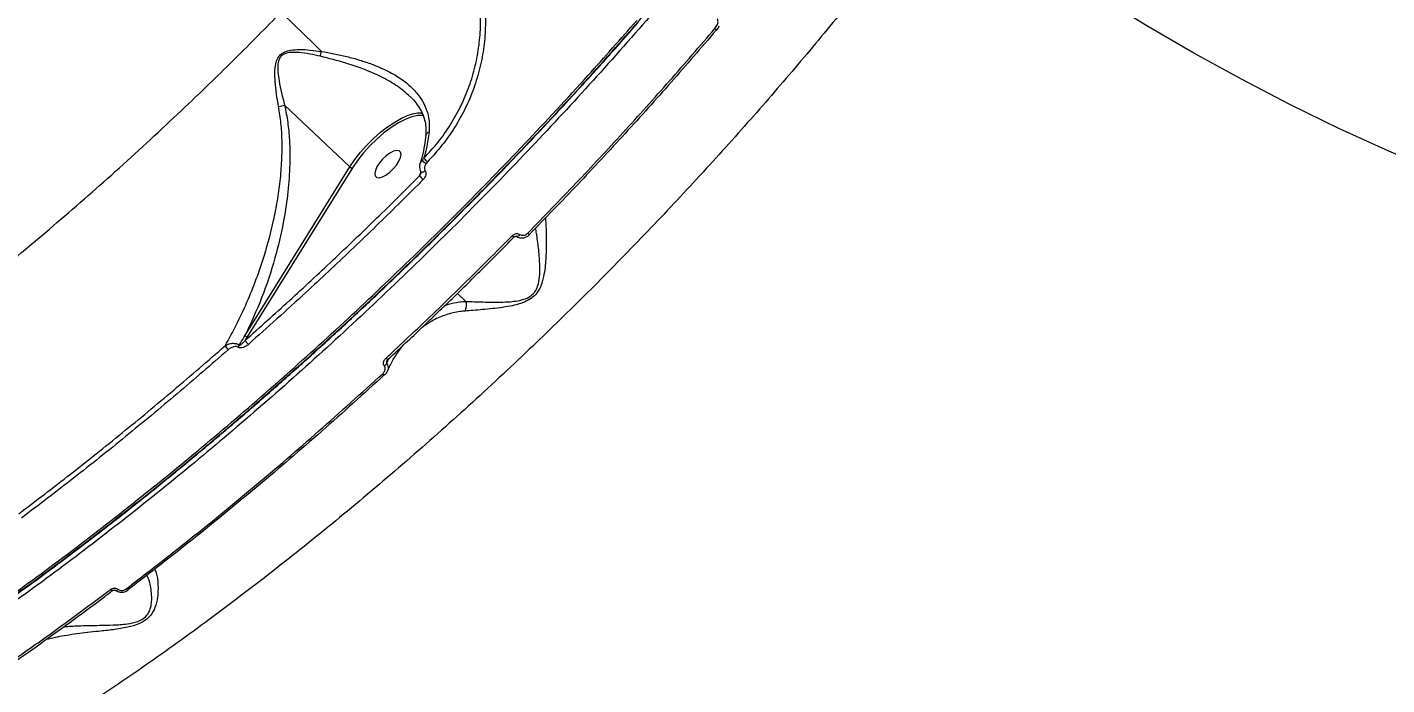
# Model space of a CAD drawing. Header units: millimetres. Extents: x -7151 to 6134, y -5040 to 5562.
# Drawn here: x -2602.9 to -2254, y -1178.3 to -1009.5 of the extents above; entities that cross this region are included whole.
import ezdxf

# ---------------------------------------------------------------- set-up
doc = ezdxf.new("R2010")
doc.units = ezdxf.units.MM
for name, color, linetype in [('DIKOM_ОБЪЕКТ', 7, 'Continuous'), ('DIKOM_РАЗМЕР_ЗОНА', 7, 'Continuous'), ('DIKOM_РАЗМЕР_ОБЪЕКТА', 7, 'Continuous')]:
    doc.layers.add(name, color=color, linetype=linetype)
doc.styles.add('style1', font='arial.ttf', dxfattribs={"width": 0.8})
doc.dimstyles.new('1-50', dxfattribs={"dimtxt": 300, "dimasz": 200, "dimexe": 100, "dimexo": 0, "dimgap": 100, "dimtad": 1, "dimtxsty": 'style1', "dimcen": 200, "dimclrd": 7, "dimclre": 7, "dimclrt": 7, "dimadec": 1, "dimazin": 2, "dimtfac": 1, "dimtmove": 0, "dimatfit": 2, "dimfxl": 0, "dimlwd": 25, "dimlwe": 18, "dimarcsym": 0})

# ---------------------------------------------------------------- blocks, each defined once
blk = doc.blocks.new('*D0')
at = {"layer": 'Defpoints', "color": 0, "transparency": 16777216}
for p in [(4133.55, 168.74), (-4567.47, -1241.13), (4133.55, -4153.12)]:
    blk.add_point(p, dxfattribs=at)
at = {"layer": 'DIKOM_РАЗМЕР_ОБЪЕКТА', "color": 7, "lineweight": 18, "transparency": 16777216}
for p, q in [((4133.55, 168.74), (4133.55, -4253.12)), ((-4567.47, -1241.13), (-4567.47, -4253.12))]:
    blk.add_line(p, q, dxfattribs=at)
at = {"layer": 'DIKOM_РАЗМЕР_ОБЪЕКТА', "color": 7, "lineweight": 25, "transparency": 16777216}
blk.add_line((-4367.47, -4153.12), (3933.55, -4153.12), dxfattribs=at)
at = {"layer": 'DIKOM_РАЗМЕР_ОБЪЕКТА', "color": 7, "transparency": 16777216}
for points in [[(-4367.47, -4119.79), (-4367.47, -4186.45), (-4567.47, -4153.12)], [(3933.55, -4119.79), (3933.55, -4186.45), (4133.55, -4153.12)]]:
    blk.add_solid(points, dxfattribs=at)
at = {"layer": 'DIKOM_РАЗМЕР_ОБЪЕКТА', "color": 7, "transparency": 16777216, "insert": (150.61, -3899.95), "char_height": 300, "attachment_point": 5, "style": 'style1'}
blk.add_mtext('8700', dxfattribs=at)
blk = doc.blocks.new('*D1')
at = {"layer": 'Defpoints', "color": 0, "transparency": 16777216}
for p in [(-2392.45, 3674.75), (-6010.84, -1738.88), (-3202.89, -1738.88)]:
    blk.add_point(p, dxfattribs=at)
at = {"layer": 'DIKOM_РАЗМЕР_ОБЪЕКТА', "color": 7, "lineweight": 18, "transparency": 16777216}
for p, q in [((-2392.45, 3674.75), (-6110.84, 3674.75)), ((-3202.89, -1738.88), (-6110.84, -1738.88))]:
    blk.add_line(p, q, dxfattribs=at)
at = {"layer": 'DIKOM_РАЗМЕР_ОБЪЕКТА', "color": 7, "lineweight": 25, "transparency": 16777216}
blk.add_line((-6010.84, 3474.75), (-6010.84, -1538.88), dxfattribs=at)
at = {"layer": 'DIKOM_РАЗМЕР_ОБЪЕКТА', "color": 7, "transparency": 16777216}
for points in [[(-6044.18, 3474.75), (-5977.51, 3474.75), (-6010.84, 3674.75)], [(-6044.18, -1538.88), (-5977.51, -1538.88), (-6010.84, -1738.88)]]:
    blk.add_solid(points, dxfattribs=at)
at = {"layer": 'DIKOM_РАЗМЕР_ОБЪЕКТА', "color": 7, "transparency": 16777216, "insert": (-6264.01, 967.94), "char_height": 300, "attachment_point": 5, "rotation": 90, "style": 'style1'}
blk.add_mtext('5400', dxfattribs=at)
blk = doc.blocks.new('*D3')
at = {"layer": 'Defpoints', "color": 0, "transparency": 16777216}
for p in [(6133.55, 253.24), (-5802.46, -2467.19), (6133.55, -4939.78)]:
    blk.add_point(p, dxfattribs=at)
at = {"layer": 'DIKOM_РАЗМЕР_ЗОНА', "color": 7, "lineweight": 18, "transparency": 16777216}
for p, q in [((6133.55, 253.24), (6133.55, -5039.78)), ((-5802.46, -2467.19), (-5802.46, -5039.78))]:
    blk.add_line(p, q, dxfattribs=at)
at = {"layer": 'DIKOM_РАЗМЕР_ЗОНА', "color": 7, "lineweight": 25, "transparency": 16777216}
blk.add_line((-5602.46, -4939.78), (5933.55, -4939.78), dxfattribs=at)
at = {"layer": 'DIKOM_РАЗМЕР_ЗОНА', "color": 7, "transparency": 16777216}
for points in [[(-5602.46, -4906.44), (-5602.46, -4973.11), (-5802.46, -4939.78)], [(5933.55, -4906.44), (5933.55, -4973.11), (6133.55, -4939.78)]]:
    blk.add_solid(points, dxfattribs=at)
at = {"layer": 'DIKOM_РАЗМЕР_ЗОНА', "color": 7, "transparency": 16777216, "insert": (186.61, -4686.61), "char_height": 300, "attachment_point": 5, "style": 'style1'}
blk.add_mtext('11950', dxfattribs=at)

msp = doc.modelspace()

# ---------------------------------------------------------------- linework, layer by layer
at = {"layer": 'DIKOM_ОБЪЕКТ', "color": 7, "linetype": 'Continuous', "lineweight": 15}
for p, q in [((-2536.856, -1029.507), (-2520.093, -1045.367)), ((-2501.609, -1043.628), (-2501.119, -1043.15)), ((-2547.054, -1088.718), (-2520.093, -1045.367)), ((-2519.475, -1045.646), (-2546.437, -1088.997)), ((-2502.227, -1047.658), (-2501.842, -1046.633)), ((-2501.967, -1044.192), (-2502.008, -1044.333)), ((-2501.992, -1044.15), (-2502.003, -1044.185)), ((-2500.213, -1044.067), (-2500.539, -1044.462)), ((-2490.369, -1079.872), (-2492.53, -1077.828)), ((-2546.437, -1088.997), (-2546.975, -1089.861)), ((-2510.211, -1094.617), (-2510.679, -1095.819)), ((-2510.332, -1094.752), (-2510.329, -1094.748))]:
    msp.add_line(p, q, dxfattribs=at)
at = {"layer": 'DIKOM_ОБЪЕКТ', "color": 7, "linetype": 'Continuous', "lineweight": 15, "flags": 128}
for points in [[(-2187.249, -1065.834), (-2200.787, -1061.559), (-2214.189, -1056.967), (-2227.447, -1052.059), (-2240.553, -1046.838), (-2253.502, -1041.308), (-2266.285, -1035.472), (-2278.896, -1029.332), (-2291.327, -1022.892), (-2303.573, -1016.156), (-2315.626, -1009.127), (-2327.479, -1001.809), (-2339.127, -994.207), (-2350.561, -986.323), (-2361.778, -978.163)], [(-2527.433, -1015.716), (-2528.765, -1014.406), (-2530.092, -1013.108), (-2531.412, -1011.824), (-2532.721, -1010.558), (-2534.017, -1009.311), (-2535.296, -1008.087), (-2536.557, -1006.888), (-2537.796, -1005.718)], [(-2426.438, -1009.866), (-2426.322, -1009.979), (-2426.222, -1010.082), (-2426.144, -1010.171), (-2426.089, -1010.242), (-2426.059, -1010.295), (-2426.056, -1010.325), (-2426.057, -1010.328)], [(-2426.057, -1010.328), (-2426.079, -1010.334), (-2426.127, -1010.32)], [(-2520.093, -1045.367), (-2518.812, -1043.472), (-2517.354, -1041.595), (-2515.752, -1039.778), (-2514.04, -1038.059), (-2512.255, -1036.476), (-2510.435, -1035.064), (-2508.621, -1033.852), (-2506.852, -1032.867), (-2505.166, -1032.131), (-2503.599, -1031.659), (-2502.769, -1031.512)], [(-2501.116, -1032.21), (-2501.361, -1032.181), (-2502.701, -1032.216), (-2504.226, -1032.552), (-2505.898, -1033.179), (-2507.678, -1034.083), (-2509.522, -1035.242), (-2511.386, -1036.628), (-2513.226, -1038.207), (-2514.996, -1039.942), (-2516.654, -1041.79), (-2518.159, -1043.707), (-2519.475, -1045.646)], [(-2502.769, -1031.512), (-2502.186, -1031.462), (-2501.566, -1031.467)], [(-2506.976, -1042.18), (-2507.101, -1041.573), (-2507.489, -1041.215), (-2508.109, -1041.133), (-2508.911, -1041.336), (-2509.829, -1041.805), (-2510.789, -1042.504), (-2511.714, -1043.376), (-2512.528, -1044.35), (-2513.165, -1045.347), (-2513.575, -1046.286), (-2513.723, -1047.092), (-2513.598, -1047.698), (-2513.21, -1048.057), (-2512.59, -1048.138), (-2511.788, -1047.936), (-2510.87, -1047.466), (-2509.91, -1046.767), (-2508.986, -1045.895), (-2508.172, -1044.922), (-2507.534, -1043.925), (-2507.124, -1042.985), (-2506.976, -1042.18)], [(-2500.778, -1046.419), (-2501.015, -1046.572), (-2501.254, -1046.686), (-2501.476, -1046.752), (-2501.664, -1046.764), (-2501.801, -1046.722), (-2501.851, -1046.676)], [(-2476.478, -1062.701), (-2476.628, -1062.884), (-2476.785, -1063.038), (-2476.94, -1063.153), (-2477.083, -1063.223), (-2477.206, -1063.244), (-2477.302, -1063.214)], [(-2473.998, -1062.74), (-2474.002, -1062.726), (-2474.031, -1062.687)], [(-2580.968, -1154.06), (-2581.016, -1154.085), (-2581.094, -1154.089), (-2581.192, -1154.061), (-2581.304, -1154.003), (-2581.426, -1153.917), (-2581.554, -1153.806)], [(-2580.186, -1154.044), (-2580.146, -1154.063), (-2580.062, -1154.067), (-2579.96, -1154.037), (-2579.844, -1153.974), (-2579.718, -1153.881), (-2579.588, -1153.762)], [(-2577.041, -1153.98), (-2577.09, -1153.999), (-2577.169, -1153.997), (-2577.264, -1153.966), (-2577.372, -1153.907), (-2577.49, -1153.823), (-2577.613, -1153.716)]]:
    msp.add_lwpolyline(points, dxfattribs=at)
at = {"layer": 'DIKOM_ОБЪЕКТ', "color": 7, "linetype": 'Continuous', "lineweight": 15}
for centre, radius, start, end in [((-2581.748, -1005.746), 55.222, 348.25443, 349.5991), ((-2490.624, -1033.688), 14.13, 222.03593, 227.26759), ((-2519.427, -1044.717), 0.93, 224.32199, 267.03869), ((-2500.986, -1044.488), 1.061, 125.92717, 161.43468), ((-2498.203, -1040.363), 4.718, 223.79554, 240.3211), ((-2493.389, -1040.086), 11.639, 220.58918, 227.14715), ((-2476.6, -1061.319), 2.524, 222.81957, 236.21444), ((-2472.813, -1060.928), 2.165, 221.18049, 236.81427), ((-2548.882, -1089.579), 3.66, 207.43928, 227.84691), ((-2550.722, -1089.997), 2.486, 318.76067, 334.06523), ((-2546.388, -1088.067), 0.931, 224.34256, 267.01812), ((-2543.767, -1088.237), 3.596, 206.84682, 228.2417), ((-2510.09, -1093.873), 0.911, 216.42225, 254.62204), ((-2510.951, -1097.865), 0.927, 217.09395, 254.66243), ((-2512.291, -1094.952), 1.831, 304.04848, 331.70444), ((-2577.14, -1153.853), 0.161, 307.87653, 5.34428)]:
    msp.add_arc(centre, radius, start, end, dxfattribs=at)
for points, knots in [([(-2096.79, -889.227), (-2096.723, -893.158), (-2096.542, -903.75), (-2096.636, -921.509), (-2097.187, -942.573), (-2098.221, -964.321), (-2099.744, -986.695), (-2101.767, -1009.634), (-2104.245, -1032.632), (-2107.158, -1055.608), (-2110.478, -1078.484), (-2114.258, -1101.634), (-2118.507, -1124.986), (-2123.22, -1148.464), (-2128.292, -1171.549), (-2133.7, -1194.173), (-2139.409, -1216.276), (-2145.512, -1238.219), (-2152.007, -1259.916), (-2158.877, -1281.286), (-2165.974, -1301.856), (-2173.265, -1321.577), (-2180.72, -1340.414), (-2188.458, -1358.676), (-2196.466, -1376.273), (-2204.72, -1393.125), (-2213.039, -1408.861), (-2221.394, -1423.455), (-2229.754, -1436.904), (-2238.255, -1449.426), (-2246.872, -1460.937), (-2255.58, -1471.372), (-2263.82, -1480.113), (-2271.572, -1487.34), (-2278.833, -1493.242), (-2286.05, -1498.236), (-2293.202, -1502.294), (-2300.213, -1505.377), (-2307.05, -1507.473), (-2313.016, -1508.551), (-2316.679, -1508.685), (-2318.17, -1508.74)], [0, 0, 0, 0, 0.01565217, 0.04216806, 0.06870435, 0.09522024, 0.12250627, 0.14981457, 0.17710062, 0.20361654, 0.23015279, 0.25666864, 0.28395479, 0.31126307, 0.33854909, 0.36506487, 0.39160131, 0.41811719, 0.44540319, 0.47271148, 0.49999753, 0.52651345, 0.55304979, 0.57956557, 0.60685168, 0.6341599, 0.66144592, 0.68796165, 0.71449805, 0.74101389, 0.76829977, 0.7956082, 0.82289433, 0.84597227, 0.86907741, 0.89218251, 0.91550656, 0.93883046, 0.96156383, 0.98434875, 1, 1, 1, 1]), ([(-2360.312, -895.827), (-2362.582, -899.39), (-2368.697, -908.989), (-2379.254, -924.67), (-2392.112, -942.812), (-2405.743, -961.063), (-2420.12, -979.358), (-2435.212, -997.635), (-2450.686, -1015.492), (-2466.481, -1032.877), (-2482.528, -1049.75), (-2499.09, -1066.387), (-2516.129, -1082.717), (-2533.598, -1098.675), (-2551.11, -1113.912), (-2568.606, -1128.389), (-2586.025, -1142.09), (-2603.652, -1155.238), (-2621.433, -1167.762), (-2639.308, -1179.603), (-2656.885, -1190.499), (-2674.109, -1200.437), (-2690.936, -1209.421), (-2707.641, -1217.598), (-2724.159, -1224.904), (-2740.425, -1231.293), (-2756.084, -1236.621), (-2771.095, -1240.899), (-2785.433, -1244.153), (-2799.333, -1246.437), (-2812.725, -1247.702), (-2825.548, -1247.915), (-2837.021, -1247.118), (-2847.204, -1245.451), (-2855.346, -1243.464), (-2860.019, -1241.677), (-2861.913, -1240.952)], [0, 0, 0, 0, 0.0176896, 0.0476571, 0.0776475, 0.1076146, 0.1384524, 0.1693154, 0.2001529, 0.2301204, 0.2601107, 0.290078, 0.3209158, 0.3517788, 0.3826161, 0.4125835, 0.4425742, 0.4725411, 0.5033791, 0.5342417, 0.5650796, 0.5950467, 0.6250373, 0.6550044, 0.6858424, 0.7167049, 0.7475428, 0.7775098, 0.8075005, 0.8374678, 0.8683053, 0.8991683, 0.9300059, 0.956088, 0.9822004, 1, 1, 1, 1]), ([(-2105.395, -1023.147), (-2107.603, -1022.721), (-2114.007, -1021.486), (-2124.543, -1019.219), (-2136.966, -1016.251), (-2149.286, -1012.991), (-2161.498, -1009.445), (-2173.595, -1005.614), (-2185.57, -1001.5), (-2197.417, -997.107), (-2209.13, -992.435), (-2220.702, -987.488), (-2232.127, -982.268), (-2243.398, -976.778), (-2254.509, -971.022), (-2265.455, -965.001), (-2276.23, -958.72), (-2286.827, -952.182), (-2297.24, -945.39), (-2307.465, -938.349), (-2317.496, -931.062), (-2327.326, -923.532), (-2336.952, -915.765), (-2346.365, -907.762), (-2354.088, -900.866), (-2358.642, -896.608), (-2360.192, -895.158)], [0, 0, 0, 0, 0.02281973, 0.06621487, 0.10961058, 0.15300647, 0.19640306, 0.2398002, 0.2831976, 0.32659468, 0.36999348, 0.41339078, 0.4567891, 0.50018719, 0.54358662, 0.58698546, 0.63038524, 0.67378451, 0.71718401, 0.76058532, 0.80398519, 0.84738557, 0.89078649, 0.93418798, 0.97758904, 1, 1, 1, 1]), ([(-2373.428, -979.478), (-2377.12, -984.309), (-2384.506, -993.975), (-2396.119, -1008.372), (-2408.082, -1022.649), (-2420.574, -1036.953), (-2433.58, -1051.247), (-2447.087, -1065.49), (-2460.88, -1079.449), (-2475.388, -1093.537), (-2490.625, -1107.683), (-2506.578, -1121.81), (-2522.719, -1135.433), (-2538.972, -1148.491), (-2555.262, -1160.918), (-2571.52, -1172.658), (-2587.718, -1183.677), (-2603.833, -1193.975), (-2619.831, -1203.535), (-2635.639, -1212.315), (-2651.183, -1220.271), (-2666.398, -1227.366), (-2681.256, -1233.57), (-2695.738, -1238.893), (-2709.816, -1243.333), (-2723.42, -1246.861), (-2736.507, -1249.492), (-2749.18, -1251.117), (-2758.032, -1251.832), (-2762.501, -1251.691), (-2763.047, -1251.674)], [0, 0, 0, 0, 0.0331645, 0.0663687, 0.0995722, 0.1327364, 0.1672603, 0.2018298, 0.2363986, 0.2709225, 0.3089162, 0.3470297, 0.3852052, 0.4233802, 0.4614938, 0.4994866, 0.5373539, 0.5753408, 0.6133894, 0.6514374, 0.6894245, 0.7272914, 0.7650681, 0.8029647, 0.8409215, 0.8788787, 0.9167744, 0.9545509, 0.9944477, 1, 1, 1, 1]), ([(-2501.119, -1043.15), (-2499.871, -1041.793), (-2497.372, -1039.075), (-2494.213, -1034.538), (-2491.531, -1029.737), (-2489.416, -1024.689), (-2487.86, -1019.479), (-2486.878, -1014.161), (-2486.499, -1008.803), (-2486.718, -1003.486), (-2487.524, -997.938), (-2488.662, -994.343), (-2489.279, -992.392)], [0, 0, 0, 0, 0.0977712, 0.1958567, 0.2936296, 0.3914588, 0.4895914, 0.5874236, 0.6858954, 0.7846803, 0.883152, 1, 1, 1, 1]), ([(-2488.053, -992.235), (-2487.426, -994.225), (-2486.27, -997.894), (-2485.455, -1003.557), (-2485.239, -1008.985), (-2485.633, -1014.455), (-2486.643, -1019.885), (-2488.24, -1025.206), (-2490.406, -1030.362), (-2493.151, -1035.267), (-2496.382, -1039.902), (-2498.937, -1042.681), (-2500.213, -1044.067)], [0, 0, 0, 0, 0.116682, 0.2150859, 0.3137976, 0.4122002, 0.5100619, 0.6082296, 0.7060864, 0.8039559, 0.9021372, 1, 1, 1, 1]), ([(-2900.153, -1158.778), (-2898.716, -1160.272), (-2895.208, -1163.92), (-2888.722, -1168.627), (-2880.876, -1173.044), (-2872.328, -1176.498), (-2862.976, -1179.086), (-2852.81, -1180.751), (-2841.848, -1181.467), (-2830.329, -1181.216), (-2818.305, -1180.024), (-2805.839, -1177.93), (-2792.731, -1174.904), (-2778.999, -1170.914), (-2764.68, -1165.95), (-2750.078, -1160.12), (-2735.252, -1153.461), (-2720.26, -1146.029), (-2704.867, -1137.708), (-2689.113, -1128.487), (-2673.043, -1118.378), (-2656.999, -1107.593), (-2641.033, -1096.183), (-2625.197, -1084.21), (-2609.25, -1071.489), (-2593.242, -1058.033), (-2577.229, -1043.874), (-2562.662, -1030.33), (-2549.509, -1017.597), (-2541.702, -1009.68), (-2537.796, -1005.718)], [0, 0, 0, 0, 0.0257526, 0.062866, 0.0989331, 0.1350278, 0.171095, 0.2082083, 0.2453526, 0.2824663, 0.3185595, 0.3546805, 0.390774, 0.4279125, 0.4650814, 0.5022202, 0.538373, 0.5745535, 0.6107061, 0.647904, 0.6851321, 0.7223299, 0.7585728, 0.794844, 0.8310866, 0.8683748, 0.9056935, 0.9429816, 0.9714642, 1, 1, 1, 1]), ([(-2863.222, -1239.772), (-2863.04, -1239.854), (-2859.709, -1241.355), (-2852.429, -1243.304), (-2841.467, -1245.509), (-2829.751, -1246.546), (-2817.467, -1246.6), (-2804.386, -1245.633), (-2790.526, -1243.616), (-2775.917, -1240.527), (-2761.057, -1236.482), (-2746.029, -1231.562), (-2730.916, -1225.861), (-2715.292, -1219.228), (-2699.186, -1211.646), (-2682.64, -1203.121), (-2665.79, -1193.71), (-2648.68, -1183.426), (-2631.363, -1172.298), (-2613.78, -1160.279), (-2595.985, -1147.373), (-2578.032, -1133.606), (-2560.319, -1119.277), (-2542.9, -1104.453), (-2525.823, -1089.202), (-2508.809, -1073.278), (-2491.921, -1056.708), (-2475.231, -1039.53), (-2460.039, -1023.19), (-2450.6, -1012.488), (-2446.426, -1007.755)], [0, 0, 0, 0, 0.0022001, 0.0402543, 0.0782771, 0.115227, 0.1522051, 0.1891546, 0.2271774, 0.2652314, 0.3032543, 0.3388739, 0.374518, 0.4101375, 0.4467146, 0.4833199, 0.5198967, 0.5568465, 0.5938251, 0.6307748, 0.6687975, 0.7068517, 0.7448745, 0.7818245, 0.8188024, 0.8557526, 0.8937754, 0.9318292, 0.9698524, 1, 1, 1, 1]), ([(-2862.984, -1239.984), (-2861.645, -1240.481), (-2858.71, -1241.571), (-2853.938, -1242.96), (-2848.713, -1244.213), (-2843.271, -1245.219), (-2837.636, -1245.985), (-2831.827, -1246.505), (-2825.865, -1246.775), (-2819.759, -1246.796), (-2813.507, -1246.569), (-2807.106, -1246.095), (-2800.555, -1245.374), (-2793.852, -1244.407), (-2786.995, -1243.193), (-2779.984, -1241.731), (-2772.814, -1240.021), (-2765.484, -1238.062), (-2758.008, -1235.859), (-2750.418, -1233.418), (-2742.741, -1230.749), (-2734.989, -1227.856), (-2727.154, -1224.738), (-2719.237, -1221.395), (-2711.236, -1217.827), (-2703.152, -1214.034), (-2694.985, -1210.017), (-2686.736, -1205.776), (-2678.404, -1201.31), (-2669.988, -1196.619), (-2661.497, -1191.707), (-2652.955, -1186.589), (-2644.388, -1181.279), (-2635.815, -1175.788), (-2627.236, -1170.118), (-2618.652, -1164.271), (-2610.063, -1158.245), (-2601.468, -1152.04), (-2592.868, -1145.658), (-2584.264, -1139.098), (-2575.654, -1132.36), (-2567.039, -1125.444), (-2558.423, -1118.352), (-2549.826, -1111.102), (-2541.276, -1103.716), (-2532.794, -1096.213), (-2524.387, -1088.598), (-2516.054, -1080.872), (-2507.794, -1073.034), (-2499.607, -1065.083), (-2491.493, -1057.021), (-2483.452, -1048.848), (-2475.486, -1040.563), (-2467.592, -1032.168), (-2459.777, -1023.66), (-2452.583, -1015.669), (-2448.047, -1010.483), (-2446.046, -1008.196)], [0, 0, 0, 0, 0.0152823, 0.0334918, 0.0517817, 0.0701714, 0.0886546, 0.1071165, 0.1254749, 0.1437624, 0.1619974, 0.1802006, 0.1983915, 0.2165897, 0.2348095, 0.2530702, 0.2713923, 0.2897959, 0.3082967, 0.3267936, 0.3451629, 0.3634728, 0.3817381, 0.3999738, 0.4181944, 0.4364145, 0.4546467, 0.4729036, 0.4911992, 0.5095487, 0.5279673, 0.5464087, 0.5647912, 0.58311, 0.6013812, 0.6196181, 0.6378364, 0.6560503, 0.6742733, 0.6925158, 0.7107937, 0.7291211, 0.7475123, 0.7659527, 0.7843559, 0.8026875, 0.8209667, 0.8392086, 0.8574278, 0.8756385, 0.8938559, 0.9120883, 0.9303521, 0.9486607, 0.967029, 0.9854605, 1, 1, 1, 1]), ([(-2635.684, -1175.457), (-2631.471, -1172.704), (-2621.492, -1166.186), (-2605.482, -1154.89), (-2587.729, -1141.721), (-2569.842, -1127.678), (-2552.218, -1113.107), (-2534.912, -1098.061), (-2517.968, -1082.614), (-2501.112, -1066.512), (-2484.402, -1049.788), (-2467.926, -1032.473), (-2454.842, -1018.166), (-2447.404, -1009.577), (-2445.154, -1006.98)], [0, 0, 0, 0, 0.06436961, 0.15244685, 0.2430835, 0.33379224, 0.42442916, 0.51250549, 0.60065117, 0.68872945, 0.77936433, 0.87007435, 0.96071028, 1, 1, 1, 1]), ([(-2426.438, -1009.866), (-2426.197, -1009.536), (-2425.841, -1009.048), (-2425.637, -1008.309), (-2425.631, -1007.845), (-2425.724, -1007.542), (-2425.813, -1007.416), (-2425.84, -1007.377)], [0, 0, 0, 0, 0.43855865, 0.64870177, 0.81921146, 0.94514946, 1, 1, 1, 1]), ([(-2474.442, -1062.354), (-2470.321, -1058.11), (-2462.078, -1049.623), (-2449.968, -1036.582), (-2438.041, -1023.345), (-2430.305, -1014.359), (-2426.438, -1009.866)], [0, 0, 0, 0, 0.2491006, 0.4982, 0.7491012, 1, 1, 1, 1]), ([(-2426.127, -1010.32), (-2429.959, -1014.77), (-2437.623, -1023.672), (-2449.493, -1036.849), (-2461.604, -1049.893), (-2469.889, -1058.423), (-2474.031, -1062.687)], [0, 0, 0, 0, 0.2491018, 0.4981984, 0.7491007, 1, 1, 1, 1]), ([(-2426.066, -1010.32), (-2425.996, -1010.24), (-2425.692, -1009.894), (-2425.412, -1009.486), (-2425.309, -1009.135), (-2425.306, -1009.125)], [0, 0, 0, 0, 0.2268104, 0.9787399, 1, 1, 1, 1]), ([(-2538.424, -1029.879), (-2538.785, -1027.729), (-2539.274, -1024.821), (-2539.404, -1021.149), (-2539.249, -1019.116), (-2538.729, -1017.525), (-2537.947, -1016.504), (-2536.805, -1015.763), (-2535.147, -1015.332), (-2531.938, -1015.14), (-2529.323, -1015.474), (-2527.433, -1015.716)], [0, 0, 0, 0, 0.2657848, 0.3593709, 0.4543008, 0.5177479, 0.5632818, 0.6085738, 0.6803142, 0.7688659, 1, 1, 1, 1]), ([(-2527.682, -1016.988), (-2529.498, -1016.59), (-2531.991, -1016.044), (-2535.06, -1015.929), (-2536.616, -1016.175), (-2537.67, -1016.787), (-2538.334, -1017.72), (-2538.666, -1019.207), (-2538.614, -1021.118), (-2538.135, -1024.641), (-2537.42, -1027.428), (-2536.867, -1029.501), (-2536.867, -1029.503)], [0, 0, 0, 0, 0.2369894, 0.3252885, 0.3938368, 0.4351664, 0.4764826, 0.5364916, 0.6300041, 0.7257633, 0.9996845, 1, 1, 1, 1]), ([(-2504.84, -1027.181), (-2505.557, -1026.536), (-2507.318, -1024.952), (-2510.717, -1022.886), (-2515.421, -1020.653), (-2521.133, -1018.638), (-2525.498, -1017.538), (-2527.682, -1016.988)], [0, 0, 0, 0, 0.1234792, 0.3032999, 0.4833114, 0.7414792, 1, 1, 1, 1]), ([(-2527.433, -1015.716), (-2525.248, -1016.122), (-2521.934, -1016.739), (-2517.629, -1017.918), (-2514.059, -1019.107), (-2510.279, -1020.735), (-2506.771, -1022.827), (-2503.946, -1025.193), (-2501.951, -1027.586), (-2500.589, -1030.137), (-2499.689, -1033.008), (-2499.745, -1035.19), (-2499.777, -1036.426)], [0, 0, 0, 0, 0.1588967, 0.2408985, 0.3228916, 0.435269, 0.5505531, 0.6428584, 0.7376534, 0.815502, 0.895507, 1, 1, 1, 1]), ([(-2311.128, -1507.362), (-2310.566, -1507.283), (-2307.434, -1506.847), (-2301.552, -1504.809), (-2293.426, -1501.164), (-2285.072, -1496.076), (-2276.531, -1489.669), (-2267.988, -1482.045), (-2259.474, -1473.272), (-2251.015, -1463.423), (-2242.475, -1452.34), (-2233.879, -1440.007), (-2225.258, -1426.439), (-2216.901, -1412.103), (-2208.827, -1397.116), (-2201.053, -1381.597), (-2193.352, -1365.117), (-2185.753, -1347.689), (-2178.282, -1329.349), (-2171.007, -1310.24), (-2163.951, -1290.406), (-2157.138, -1269.907), (-2150.55, -1248.669), (-2144.22, -1226.733), (-2138.175, -1204.162), (-2132.55, -1181.452), (-2127.355, -1158.685), (-2122.587, -1135.941), (-2118.172, -1112.849), (-2114.136, -1089.476), (-2110.513, -1065.903), (-2107.537, -1044.03), (-2105.94, -1030.115), (-2105.233, -1023.961)], [0, 0, 0, 0, 0.00722693, 0.04030753, 0.07336253, 0.10737716, 0.14141993, 0.17543507, 0.20848991, 0.24157019, 0.27462496, 0.30864003, 0.34268287, 0.37669758, 0.40856269, 0.44044991, 0.47231458, 0.50503622, 0.53778258, 0.57050426, 0.60355925, 0.63663937, 0.66969462, 0.7037095, 0.73775229, 0.77176746, 0.80482227, 0.83790277, 0.87095767, 0.90497265, 0.93901556, 0.97303055, 1, 1, 1, 1]), ([(-2504.835, -1027.174), (-2504.747, -1027.249), (-2504.087, -1027.818), (-2503.109, -1028.991), (-2501.963, -1030.674), (-2501.161, -1032.431), (-2500.7, -1034.225), (-2500.535, -1035.85), (-2500.648, -1036.888), (-2500.691, -1037.285)], [0, 0, 0, 0, 0.0283914, 0.2127038, 0.3914995, 0.5654315, 0.7349865, 0.8986881, 1, 1, 1, 1]), ([(-2552.13, -1091.266), (-2551.13, -1089.456), (-2549.128, -1085.836), (-2546.47, -1080.101), (-2544.075, -1074.161), (-2541.711, -1067.193), (-2539.928, -1060.487), (-2538.684, -1054.122), (-2537.962, -1049.006), (-2537.529, -1043.797), (-2537.469, -1038.836), (-2537.725, -1034.174), (-2538.19, -1031.315), (-2538.424, -1029.879)], [0, 0, 0, 0, 0.1007622, 0.201529, 0.3037939, 0.406055, 0.5490229, 0.6279427, 0.7068489, 0.7872949, 0.8677088, 0.9335564, 1, 1, 1, 1]), ([(-2536.856, -1029.507), (-2536.57, -1030.98), (-2535.996, -1033.926), (-2535.526, -1039.304), (-2535.472, -1045.58), (-2536.051, -1052.671), (-2537.267, -1060.433), (-2539.374, -1069.294), (-2542.579, -1079.106), (-2545.563, -1085.514), (-2547.054, -1088.718)], [0, 0, 0, 0, 0.0717661, 0.1435721, 0.2576761, 0.3721854, 0.4865177, 0.6397335, 0.8198578, 1, 1, 1, 1]), ([(-2538.424, -1029.879), (-2538.38, -1029.87), (-2538.107, -1029.811), (-2537.549, -1029.683), (-2537.108, -1029.566), (-2536.867, -1029.503)], [0, 0, 0, 0, 0.0793506, 0.4971372, 1, 1, 1, 1]), ([(-2536.867, -1029.503), (-2536.866, -1029.503), (-2536.864, -1029.503), (-2536.86, -1029.504), (-2536.858, -1029.506), (-2536.856, -1029.507)], [0, 0, 0, 0, 0.250116, 0.5659204, 1, 1, 1, 1]), ([(-2500.649, -1037.261), (-2500.748, -1038.106), (-2500.969, -1039.976), (-2501.444, -1042.272), (-2501.871, -1043.656), (-2502.022, -1044.145)], [0, 0, 0, 0, 0.3482462, 0.7701428, 1, 1, 1, 1]), ([(-2499.777, -1036.426), (-2499.97, -1037.832), (-2500.289, -1040.167), (-2500.883, -1042.301), (-2501.119, -1043.15)], [0, 0, 0, 0, 0.6025807, 1, 1, 1, 1]), ([(-2499.777, -1036.426), (-2499.81, -1036.439), (-2499.994, -1036.511), (-2500.321, -1036.703), (-2500.598, -1036.991), (-2500.599, -1037.215), (-2500.599, -1037.293)], [0, 0, 0, 0, 0.0655583, 0.3674101, 0.7808552, 1, 1, 1, 1]), ([(-2502.101, -1044.56), (-2502.12, -1044.602), (-2502.251, -1044.902), (-2502.27, -1045.494), (-2502.167, -1046.193), (-2501.92, -1046.529), (-2501.826, -1046.658)], [0, 0, 0, 0, 0.0621198, 0.4385482, 0.7847757, 1, 1, 1, 1]), ([(-2502.105, -1044.558), (-2502.102, -1044.534), (-2502.057, -1044.198), (-2501.825, -1043.903), (-2501.609, -1043.628)], [0, 0, 0, 0, 0.0713317, 1, 1, 1, 1]), ([(-2501.849, -1046.678), (-2501.852, -1046.672), (-2501.859, -1046.661), (-2501.842, -1046.709), (-2501.846, -1046.813), (-2501.863, -1046.924), (-2501.897, -1046.996), (-2501.907, -1047.02)], [0, 0, 0, 0, 0.2081577, 0.398776, 0.6182896, 0.8759126, 1, 1, 1, 1]), ([(-2500.778, -1046.419), (-2500.753, -1046.456), (-2500.658, -1046.6), (-2500.563, -1046.928), (-2500.594, -1047.447), (-2500.824, -1048.059), (-2501.139, -1048.425), (-2501.305, -1048.618)], [0, 0, 0, 0, 0.0580201, 0.2245446, 0.4301034, 0.7005177, 1, 1, 1, 1]), ([(-2500.539, -1044.462), (-2500.668, -1044.679), (-2500.902, -1045.074), (-2501.007, -1045.67), (-2500.953, -1046.121), (-2500.828, -1046.333), (-2500.778, -1046.419)], [0, 0, 0, 0, 0.3467747, 0.6313383, 0.851395, 1, 1, 1, 1]), ([(-2546.975, -1089.861), (-2543.194, -1086.482), (-2535.631, -1079.724), (-2524.393, -1069.266), (-2513.233, -1058.602), (-2505.896, -1051.306), (-2502.227, -1047.658)], [0, 0, 0, 0, 0.24931581, 0.49862985, 0.74931779, 1, 1, 1, 1]), ([(-2501.305, -1048.618), (-2501.775, -1049.089), (-2504.126, -1051.444), (-2510.271, -1057.533), (-2519.817, -1066.769), (-2532.396, -1078.586), (-2541.235, -1086.506), (-2546.162, -1090.92)], [0, 0, 0, 0, 0.0321569, 0.1607943, 0.4182837, 0.6757745, 1, 1, 1, 1]), ([(-2502.227, -1047.658), (-2502.14, -1047.519), (-2502.016, -1047.319), (-2501.935, -1047.089), (-2501.91, -1047.019)], [0, 0, 0, 0, 0.6967931, 1, 1, 1, 1]), ([(-2469.95, -1058.454), (-2469.949, -1058.457), (-2469.847, -1059.129), (-2469.768, -1061.264), (-2469.735, -1064.807), (-2469.778, -1068.941), (-2470.177, -1072.784), (-2470.985, -1075.811), (-2472.058, -1077.75), (-2473.496, -1079.158), (-2475.379, -1080.143), (-2477.443, -1080.787), (-2480.717, -1081.422), (-2484.934, -1081.921), (-2488.532, -1082.187), (-2490.321, -1082.341), (-2490.687, -1082.373)], [0, 0, 0, 0, 0.00052972, 0.11358032, 0.2268121, 0.33672714, 0.44627267, 0.50643182, 0.54420682, 0.58264198, 0.62407867, 0.67112092, 0.71835876, 0.84302144, 0.96783234, 1, 1, 1, 1]), ([(-2510.823, -1094.414), (-2510.339, -1093.965), (-2507.921, -1091.721), (-2501.259, -1085.471), (-2490.897, -1075.526), (-2482.602, -1067.201), (-2478.451, -1063.035)], [0, 0, 0, 0, 0.0441425, 0.2207112, 0.6100136, 1, 1, 1, 1]), ([(-2510.34, -1094.736), (-2509.179, -1093.666), (-2505.223, -1090.019), (-2498.539, -1083.672), (-2490.31, -1075.705), (-2483.468, -1068.948), (-2479.402, -1064.814), (-2478.015, -1063.404)], [0, 0, 0, 0, 0.1058171, 0.3607971, 0.6151763, 0.8687718, 1, 1, 1, 1]), ([(-2490.363, -1079.881), (-2490.361, -1079.881), (-2490.011, -1079.903), (-2488.231, -1079.952), (-2484.75, -1080.086), (-2480.687, -1080.118), (-2477.518, -1079.832), (-2475.59, -1079.452), (-2473.923, -1078.729), (-2473.033, -1077.921), (-2472.37, -1077.045), (-2471.719, -1075.643), (-2471.405, -1073.557), (-2471.338, -1071.308), (-2471.473, -1068.464), (-2471.819, -1065.169), (-2472.193, -1062.415), (-2472.434, -1061.275), (-2472.477, -1061.075)], [0, 0, 0, 0, 0.0001316, 0.0362916, 0.1749391, 0.3166201, 0.3670308, 0.4183695, 0.4606134, 0.491716, 0.4988364, 0.5372152, 0.6013041, 0.6617979, 0.7223702, 0.846427, 0.972992, 1, 1, 1, 1]), ([(-2478.451, -1063.035), (-2478.402, -1062.988), (-2478.221, -1062.816), (-2477.855, -1062.599), (-2477.363, -1062.473), (-2476.879, -1062.492), (-2476.612, -1062.631), (-2476.478, -1062.701)], [0, 0, 0, 0, 0.0919184, 0.3355041, 0.5630475, 0.7814194, 1, 1, 1, 1]), ([(-2477.999, -1063.422), (-2477.968, -1063.39), (-2477.882, -1063.299), (-2477.711, -1063.211), (-2477.529, -1063.166), (-2477.39, -1063.173), (-2477.323, -1063.198), (-2477.306, -1063.213), (-2477.303, -1063.216)], [0, 0, 0, 0, 0.1384373, 0.3809707, 0.5728381, 0.7640801, 0.9535477, 1, 1, 1, 1]), ([(-2477.296, -1063.206), (-2477.274, -1063.225), (-2477.046, -1063.416), (-2476.479, -1063.589), (-2475.648, -1063.629), (-2474.822, -1063.364), (-2474.247, -1063.04), (-2474.037, -1062.764), (-2474.01, -1062.728)], [0, 0, 0, 0, 0.0249992, 0.2512852, 0.4787159, 0.7147209, 0.963561, 1, 1, 1, 1]), ([(-2476.478, -1062.701), (-2476.34, -1062.772), (-2476.066, -1062.915), (-2475.569, -1062.934), (-2475.061, -1062.806), (-2474.68, -1062.581), (-2474.493, -1062.402), (-2474.442, -1062.354)], [0, 0, 0, 0, 0.216958, 0.4335174, 0.6619806, 0.908157, 1, 1, 1, 1]), ([(-2374.262, -1459.017), (-2372.09, -1459.427), (-2367.651, -1460.265), (-2360.678, -1460.02), (-2353.44, -1458.641), (-2346.104, -1456.048), (-2338.705, -1452.308), (-2331.269, -1447.475), (-2323.677, -1441.471), (-2315.948, -1434.268), (-2308.107, -1425.861), (-2300.325, -1416.433), (-2292.626, -1406.041), (-2285.037, -1394.759), (-2277.433, -1382.406), (-2269.843, -1368.981), (-2262.294, -1354.505), (-2254.948, -1339.288), (-2247.828, -1323.397), (-2240.946, -1306.914), (-2234.199, -1289.58), (-2227.614, -1271.421), (-2221.22, -1252.479), (-2215.153, -1233.155), (-2209.428, -1213.522), (-2204.05, -1193.658), (-2198.939, -1173.257), (-2194.123, -1152.37), (-2189.627, -1131.058), (-2185.843, -1111.274), (-2182.658, -1093.109), (-2180.933, -1082.112), (-2180.07, -1076.608)], [0, 0, 0, 0, 0.0328056, 0.0670408, 0.1013041, 0.1355393, 0.1688093, 0.2021053, 0.2353751, 0.2696108, 0.3038743, 0.3381097, 0.3714043, 0.4047238, 0.4380183, 0.4722773, 0.5065637, 0.5408223, 0.5741714, 0.6075461, 0.640895, 0.6752083, 0.7095493, 0.7438629, 0.7772951, 0.8107531, 0.8441855, 0.8785823, 0.9130067, 0.9474034, 0.973677, 1, 1, 1, 1]), ([(-2495.741, -1080.937), (-2495.419, -1080.818), (-2494.232, -1080.379), (-2492.427, -1080.04), (-2490.922, -1079.917), (-2490.369, -1079.872)], [0, 0, 0, 0, 0.1907317, 0.7028634, 1, 1, 1, 1]), ([(-2490.363, -1079.881), (-2490.307, -1080.156), (-2490.195, -1080.705), (-2490.297, -1081.548), (-2490.507, -1082.09), (-2490.664, -1082.336), (-2490.687, -1082.373)], [0, 0, 0, 0, 0.315713, 0.6313913, 0.9437022, 1, 1, 1, 1]), ([(-2490.369, -1079.872), (-2490.368, -1079.873), (-2490.366, -1079.875), (-2490.364, -1079.878), (-2490.363, -1079.88), (-2490.363, -1079.881)], [0, 0, 0, 0, 0.42699848, 0.7869555, 1, 1, 1, 1]), ([(-2490.687, -1082.373), (-2491.227, -1082.43), (-2492.988, -1082.615), (-2495.834, -1083.377), (-2498.975, -1084.731), (-2500.816, -1086.012), (-2501.663, -1086.601)], [0, 0, 0, 0, 0.1338422, 0.4368597, 0.7409129, 1, 1, 1, 1]), ([(-2605.076, -1134.362), (-2600.652, -1130.998), (-2591.805, -1124.272), (-2578.541, -1113.657), (-2565.295, -1102.699), (-2556.519, -1095.077), (-2552.13, -1091.266)], [0, 0, 0, 0, 0.2491022, 0.4982022, 0.7491025, 1, 1, 1, 1]), ([(-2552.13, -1091.266), (-2551.98, -1091.176), (-2551.491, -1090.883), (-2550.615, -1090.625), (-2549.684, -1090.622), (-2548.992, -1090.781), (-2548.659, -1090.981), (-2548.487, -1091.084)], [0, 0, 0, 0, 0.1441226, 0.4680051, 0.6900516, 0.8402753, 1, 1, 1, 1]), ([(-2548.853, -1091.636), (-2548.961, -1091.579), (-2549.175, -1091.467), (-2549.637, -1091.446), (-2550.276, -1091.59), (-2550.875, -1091.912), (-2551.227, -1092.202), (-2551.338, -1092.293)], [0, 0, 0, 0, 0.1388808, 0.2767145, 0.4964806, 0.8418896, 1, 1, 1, 1]), ([(-2546.162, -1090.92), (-2546.283, -1091.02), (-2546.668, -1091.338), (-2547.328, -1091.685), (-2548.021, -1091.835), (-2548.515, -1091.811), (-2548.74, -1091.694), (-2548.853, -1091.636)], [0, 0, 0, 0, 0.1604783, 0.5081498, 0.7318604, 0.8653277, 1, 1, 1, 1]), ([(-2548.487, -1091.084), (-2548.384, -1090.915), (-2547.904, -1090.127), (-2547.428, -1089.338), (-2547.054, -1088.718)], [0, 0, 0, 0, 0.2148089, 1, 1, 1, 1]), ([(-2548.487, -1091.084), (-2548.463, -1091.089), (-2548.414, -1091.1), (-2548.293, -1091.07), (-2548.072, -1090.958), (-2547.689, -1090.654), (-2547.307, -1090.265), (-2547.056, -1089.96), (-2546.975, -1089.861)], [0, 0, 0, 0, 0.0382255, 0.0817941, 0.1921074, 0.4179628, 0.8124811, 1, 1, 1, 1]), ([(-2510.465, -1097.761), (-2510.099, -1096.984), (-2509.304, -1095.297), (-2507.936, -1093.056), (-2506.873, -1091.697), (-2506.376, -1091.061)], [0, 0, 0, 0, 0.3124958, 0.6783775, 1, 1, 1, 1]), ([(-2551.338, -1092.293), (-2555.705, -1096.085), (-2564.438, -1103.67), (-2577.68, -1114.631), (-2591.005, -1125.299), (-2599.937, -1132.09), (-2604.403, -1135.485)], [0, 0, 0, 0, 0.2491013, 0.4982001, 0.7491006, 1, 1, 1, 1]), ([(-2511.266, -1096.469), (-2511.285, -1096.442), (-2511.383, -1096.31), (-2511.498, -1096.006), (-2511.498, -1095.52), (-2511.3, -1094.941), (-2510.993, -1094.602), (-2510.823, -1094.414)], [0, 0, 0, 0, 0.0441244, 0.2245844, 0.4337735, 0.6875293, 1, 1, 1, 1]), ([(-2510.633, -1095.196), (-2510.656, -1095.254), (-2510.709, -1095.388), (-2510.735, -1095.576), (-2510.721, -1095.717), (-2510.7, -1095.783), (-2510.685, -1095.809), (-2510.679, -1095.819)], [0, 0, 0, 0, 0.2932823, 0.6762469, 0.8549285, 0.9427647, 1, 1, 1, 1]), ([(-2510.64, -1095.194), (-2510.64, -1095.193), (-2510.624, -1095.134), (-2510.534, -1094.966), (-2510.403, -1094.83), (-2510.329, -1094.753)], [0, 0, 0, 0, 0.0044274, 0.4433892, 1, 1, 1, 1]), ([(-2577.613, -1153.716), (-2572.093, -1149.457), (-2561.053, -1140.939), (-2544.515, -1127.354), (-2528.02, -1113.244), (-2517.133, -1103.364), (-2511.69, -1098.424)], [0, 0, 0, 0, 0.2485937, 0.4971943, 0.7485971, 1, 1, 1, 1]), ([(-2511.199, -1098.675), (-2516.57, -1103.549), (-2527.312, -1113.296), (-2543.707, -1127.331), (-2560.269, -1140.944), (-2571.409, -1149.54), (-2576.979, -1153.838)], [0, 0, 0, 0, 0.2485997, 0.4971951, 0.7485975, 1, 1, 1, 1]), ([(-2511.69, -1098.424), (-2511.52, -1098.237), (-2511.222, -1097.909), (-2511.038, -1097.353), (-2511.045, -1096.896), (-2511.16, -1096.614), (-2511.251, -1096.489), (-2511.266, -1096.469)], [0, 0, 0, 0, 0.3277897, 0.5739387, 0.7797117, 0.9628311, 1, 1, 1, 1]), ([(-2511.204, -1098.75), (-2511.149, -1098.702), (-2510.862, -1098.458), (-2510.588, -1098.117), (-2510.49, -1097.794), (-2510.479, -1097.758)], [0, 0, 0, 0, 0.175117, 0.9062775, 1, 1, 1, 1]), ([(-2510.679, -1095.819), (-2510.653, -1095.854), (-2510.499, -1096.058), (-2510.305, -1096.498), (-2510.24, -1097.143), (-2510.403, -1097.554), (-2510.483, -1097.754)], [0, 0, 0, 0, 0.061357, 0.3613919, 0.6892932, 1, 1, 1, 1]), ([(-2570.223, -1148.568), (-2570.147, -1148.706), (-2569.749, -1149.427), (-2569.364, -1151.62), (-2569.299, -1154.703), (-2569.775, -1157.666), (-2570.72, -1159.883), (-2572.264, -1161.562), (-2574.402, -1162.775), (-2577.408, -1163.609), (-2580.929, -1164.161), (-2585.364, -1164.624), (-2590.263, -1165.194), (-2594.865, -1165.886), (-2597.222, -1166.459), (-2598.193, -1166.695)], [0, 0, 0, 0, 0.0272849, 0.14315, 0.2590124, 0.3357019, 0.3985744, 0.4391652, 0.4826234, 0.5389425, 0.6118594, 0.6850608, 0.8017488, 0.9182928, 1, 1, 1, 1]), ([(-2593.502, -1163.334), (-2592.304, -1163.254), (-2589.489, -1163.064), (-2585.147, -1163.023), (-2580.887, -1162.941), (-2577.581, -1162.748), (-2574.9, -1162.223), (-2573.486, -1161.537), (-2572.515, -1160.822), (-2571.802, -1159.957), (-2571.311, -1158.796), (-2570.945, -1157.175), (-2570.943, -1154.665), (-2571.383, -1151.985), (-2571.957, -1150.6), (-2572.17, -1150.087)], [0, 0, 0, 0, 0.1108751, 0.2605925, 0.3500823, 0.4411422, 0.5070231, 0.5447618, 0.5559184, 0.6016969, 0.6384375, 0.6762352, 0.7706161, 0.9150927, 1, 1, 1, 1]), ([(-2611.074, -1175.095), (-2610.576, -1174.752), (-2608.082, -1173.037), (-2601.92, -1168.738), (-2592.576, -1162.052), (-2585.23, -1156.556), (-2581.554, -1153.806)], [0, 0, 0, 0, 0.0507698, 0.25385071, 0.6266924, 1, 1, 1, 1]), ([(-2610.46, -1175.321), (-2610.074, -1175.059), (-2606.811, -1172.845), (-2600.648, -1168.499), (-2591.982, -1162.264), (-2585.419, -1157.436), (-2581.753, -1154.643), (-2580.975, -1154.05)], [0, 0, 0, 0, 0.039356, 0.3328546, 0.6269812, 0.9208416, 1, 1, 1, 1]), ([(-2581.554, -1153.806), (-2581.525, -1153.784), (-2581.366, -1153.67), (-2581.023, -1153.519), (-2580.517, -1153.452), (-2580.007, -1153.524), (-2579.727, -1153.682), (-2579.588, -1153.762)], [0, 0, 0, 0, 0.0545687, 0.2912964, 0.52782, 0.7638459, 1, 1, 1, 1]), ([(-2580.97, -1154.067), (-2580.948, -1154.05), (-2580.895, -1154.008), (-2580.75, -1153.954), (-2580.574, -1153.931), (-2580.404, -1153.947), (-2580.267, -1153.992), (-2580.214, -1154.028), (-2580.19, -1154.045)], [0, 0, 0, 0, 0.1298938, 0.3225898, 0.5061054, 0.6801071, 0.8573502, 1, 1, 1, 1]), ([(-2580.18, -1154.034), (-2580.144, -1154.063), (-2579.893, -1154.269), (-2579.284, -1154.482), (-2578.403, -1154.545), (-2577.6, -1154.366), (-2577.213, -1154.065), (-2577.061, -1153.947)], [0, 0, 0, 0, 0.0423127, 0.2966503, 0.558201, 0.8263664, 1, 1, 1, 1]), ([(-2579.588, -1153.762), (-2579.448, -1153.842), (-2579.167, -1154.001), (-2578.654, -1154.073), (-2578.144, -1154.005), (-2577.801, -1153.852), (-2577.642, -1153.737), (-2577.613, -1153.716)], [0, 0, 0, 0, 0.2362548, 0.4728545, 0.7097306, 0.9468459, 1, 1, 1, 1])]:
    msp.add_open_spline(points, degree=3, knots=knots, dxfattribs=at)

# ---------------------------------------------------------------- dimensions: what is measured, and where the dimension line sits
at = {"layer": 'DIKOM_РАЗМЕР_ЗОНА'}
dim = msp.add_linear_dim(base=(6133.546, -4939.778), p1=(-5802.455, -2467.185), p2=(6133.546, 253.243), text='11950', dimstyle='1-50', dxfattribs=at)
dim.commit()
dim.dimension.update_dxf_attribs({"geometry": '*D3', "text_midpoint": (186.606, -4939.778), "dimtype": 160})
at = {"layer": 'DIKOM_РАЗМЕР_ОБЪЕКТА'}
dim = msp.add_linear_dim(base=(-6010.843, -1738.877), p1=(-2392.449, 3674.75), p2=(-3202.885, -1738.877), angle=90, text='5400', dimstyle='1-50', dxfattribs=at)
dim.commit()
dim.dimension.update_dxf_attribs({"geometry": '*D1', "text_midpoint": (-6010.843, 967.936), "dimtype": 160})
dim = msp.add_linear_dim(base=(4133.546, -4153.121), p1=(-4567.472, -1241.128), p2=(4133.546, 168.743), text='8700', dimstyle='1-50', dxfattribs=at)
dim.commit()
dim.dimension.update_dxf_attribs({"geometry": '*D0', "text_midpoint": (150.606, -4153.121), "dimtype": 160})

doc.saveas('drawing.dxf')
